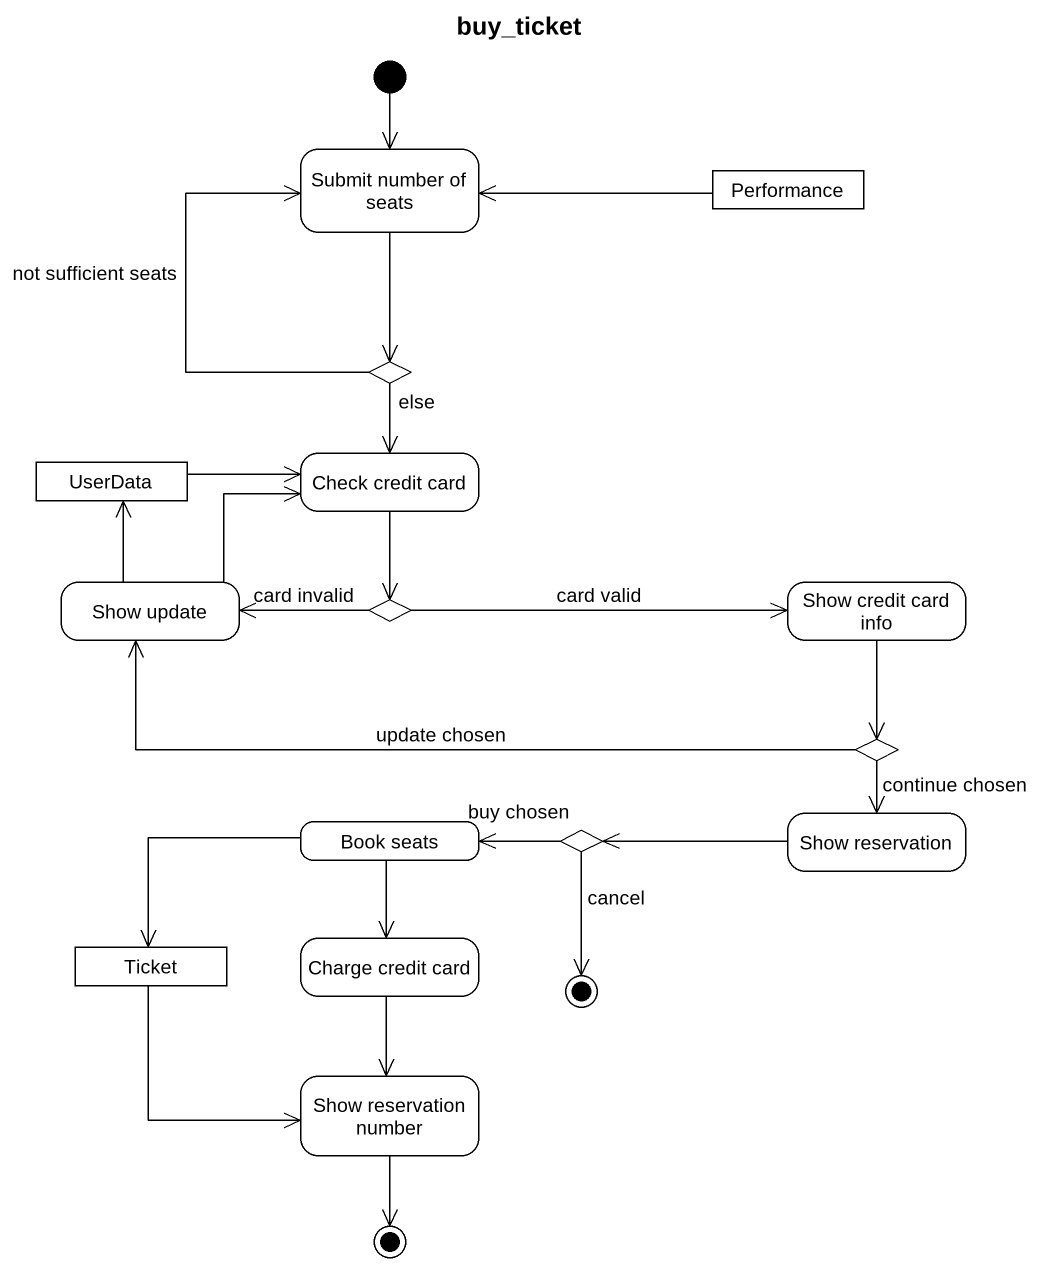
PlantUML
@startuml
title buy_ticket
hide empty description
state "Submit number of seats" as Submit_number_of_seats
state Performance <<object>>
state choice1 <<choice>>
state UserData <<object>>
state "Check credit card" as Check_credit_card
state "Show update" as Show_update
state "Show credit card info" as Show_credit_card_info
state choice2 <<choice>>
state choice3 <<choice>>
state "Book seats" as Book_seats
state choice4 <<choice>>
state "Show reservation" as Show_reservation
state Ticket <<object>>
state "Charge credit card" as Charge_credit_card
state final1 <<end>>
state "Show reservation number" as Show_reservation_number
state final2 <<end>>
[*] --> Submit_number_of_seats
Submit_number_of_seats --> choice1
Performance -left-> Submit_number_of_seats
choice1 -up-> Submit_number_of_seats : not sufficient seats
choice1 --> Check_credit_card : else
UserData -right-> Check_credit_card
Check_credit_card --> choice2
Show_update -up-> UserData
Show_update -right-> Check_credit_card
Show_credit_card_info --> choice3
choice2 -left-> Show_update : card invalid
choice2 -right-> Show_credit_card_info : card valid
choice3 -left-> Show_update : update chosen
choice3 --> Show_reservation : continue chosen
Book_seats -left-> Ticket
Book_seats --> Charge_credit_card
choice4 -left-> Book_seats : buy chosen
choice4 --> final1 : cancel
Show_reservation -left-> choice4
Ticket --> Show_reservation_number
Charge_credit_card --> Show_reservation_number
Show_reservation_number --> final2
@enduml
